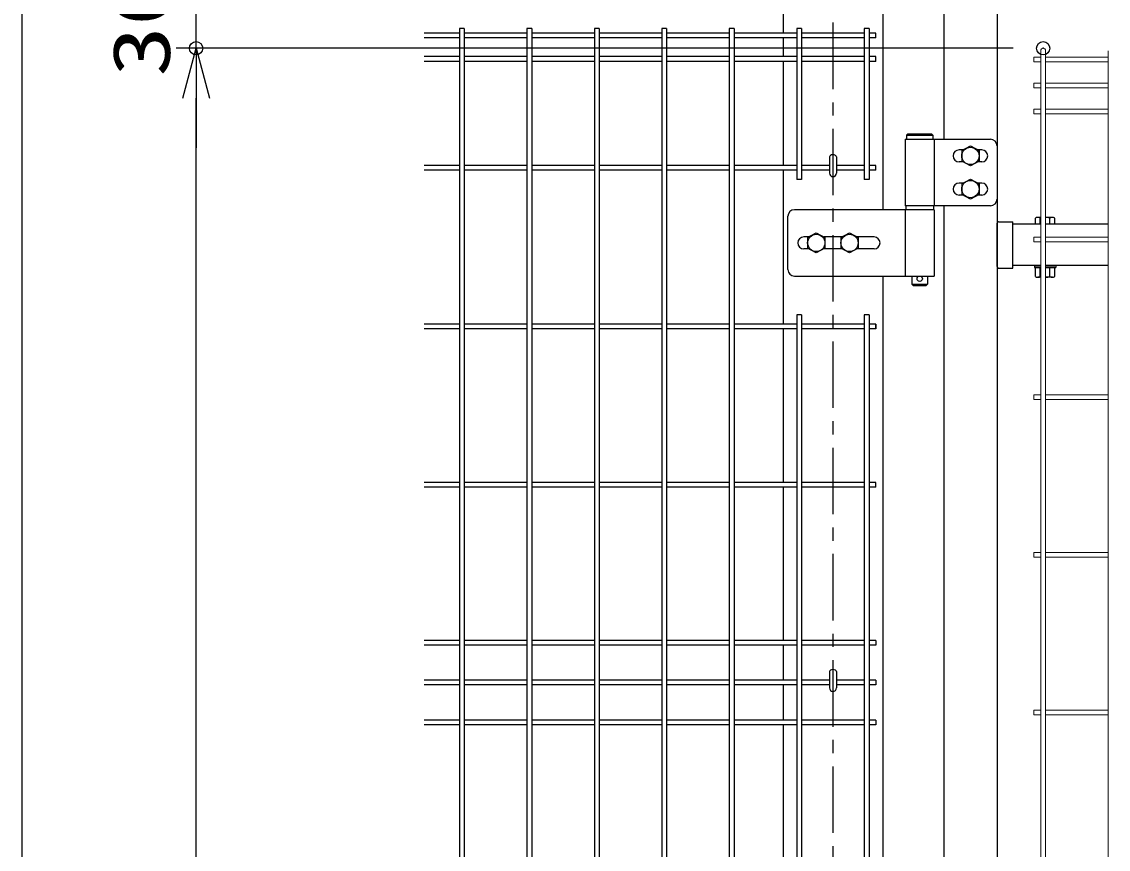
# Model space of a CAD drawing. Units: millimetres, scale not verified. Extents: x -6300 to 6300, y -4454 to 4456.
# Drawn here: x 77 to 895, y 485 to 1108 of the extents above; entities that cross this region are included whole.
import ezdxf
from ezdxf.enums import TextEntityAlignment as Align

# ---------------------------------------------------------------- set-up
doc = ezdxf.new("R2010")
doc.units = ezdxf.units.MM
doc.header["$LTSCALE"] = 20
doc.header["$PDMODE"] = 32
doc.header["$PDSIZE"] = 10
doc.linetypes.add('USER1', pattern=[4, 2.5, -0.5, 0.5, -0.5])
for name, color, linetype, lineweight in [('0-1_0', 4, 'Continuous', 25), ('0-3_LAYER04', 7, 'Continuous', 25), ('0-5_実線', 7, 'Continuous', 25), ('0-A_丁番', 3, 'Continuous', 25), ('0-B_六角ボルト', 2, 'Continuous', 25), ('0-E_LAYER05', 4, 'Continuous', 25)]:
    doc.layers.add(name, color=color, linetype=linetype, lineweight=lineweight)
doc.layers.add('0-2_DEFPOINTS', color=7, linetype='Continuous')
doc.styles.add('ＭＳ ゴシック', font='')
doc.styles.get('ＭＳ ゴシック').set_extended_font_data('MS Gothic')

# ---------------------------------------------------------------- blocks, each defined once
blk = doc.blocks.new('_Open30')
at = {"layer": '0-1_0', "color": 2}
blk.add_line((0, 0), (-20, 0), dxfattribs=at)
blk.add_lwpolyline([(-20, 5.36), (0, 0), (-20, -5.36)], dxfattribs=at)

msp = doc.modelspace()

# ---------------------------------------------------------------- linework, layer by layer
at = {"layer": '0-1_0', "color": 7, "linetype": 'USER1'}
msp.add_line((687.59, 1507.35), (687.59, -1211.96), dxfattribs=at)
at = {"layer": '0-1_0', "color": 7}
for p, q in [((725.09, 1511.95), (725.09, 966.54)), ((650.09, 1123.39), (650.09, 1099.44)), ((650.09, 1095.84), (650.09, 1081.81)), ((650.09, 1078.21), (650.09, 999.84)), ((742.89, 1022.54), (762.89, 1022.54)), ((743.89, 1023.54), (761.89, 1023.54)), ((761.89, 1023.54), (762.89, 1022.54)), ((762.89, 1022.54), (762.89, 1019.54)), ((742.89, 1019.54), (762.89, 1019.54)), ((684.99, 1006.31), (684.99, 994.04)), ((690.19, 1006.31), (690.19, 994.04)), ((650.09, 996.24), (650.09, 880.34)), ((763.39, 969.54), (742.39, 969.54)), ((742.39, 969.54), (742.39, 966.54)), ((763.39, 966.54), (742.39, 966.54)), ((763.39, 969.54), (763.39, 966.54)), ((812.29, 957.51), (823.09, 957.51)), ((840.02, 955.56), (840.01, 960.24)), ((844.04, 960.78), (841.83, 960.78)), ((843.65, 955.56), (843.65, 960.24)), ((852.74, 960.78), (847.64, 960.78)), ((850.93, 955.56), (850.93, 960.24)), ((854.56, 955.56), (854.56, 960.24)), ((811.09, 923.81), (811.09, 956.31)), ((844.04, 955.56), (823.09, 955.56)), ((844.04, 955.56), (840.02, 955.56)), ((894.81, 955.56), (847.64, 955.56)), ((854.56, 955.56), (847.64, 955.56)), ((844.04, 924.56), (823.09, 924.56)), ((894.81, 924.56), (847.64, 924.56)), ((725.09, 916.54), (725.09, -699.46)), ((746.89, 916.54), (746.89, 910.54)), ((758.89, 916.54), (758.89, 910.54)), ((844.04, 922.96), (840.02, 922.96)), ((840.02, 916.17), (840.02, 922.96)), ((843.65, 916.17), (843.65, 922.96)), ((854.56, 922.96), (847.64, 922.96)), ((850.93, 916.17), (850.93, 922.96)), ((854.56, 916.17), (854.56, 922.96)), ((746.89, 910.54), (758.89, 910.54)), ((747.89, 909.54), (746.89, 910.54)), ((844.04, 915.63), (841.83, 915.63)), ((852.74, 915.63), (847.64, 915.63)), ((650.09, 876.74), (650.09, 761.14)), ((650.09, 757.54), (650.09, 642.34)), ((650.09, 638.74), (650.09, 612.34)), ((684.99, 618.81), (684.99, 606.54)), ((690.19, 618.81), (690.19, 606.54)), ((650.09, 608.74), (650.09, 582.34)), ((650.09, 578.74), (650.09, 463.14))]:
    msp.add_line(p, q, dxfattribs=at)
at = {"layer": '0-1_0', "color": 2}
for p, q in [((77.16, 1475.54), (77.16, -844.46)), ((208.34, 1088.04), (208.34, 1118.04)), ((208.34, -844.46), (208.34, 1050.54)), ((208.34, 1050.54), (208.34, 1013.04))]:
    msp.add_line(p, q, dxfattribs=at)
at = {"layer": '0-1_0', "color": 1}
msp.add_line((823.34, 1088.04), (193.34, 1088.04), dxfattribs=at)
msp.add_line((823.34, 1088.04), (193.34, 1088.04), dxfattribs=at)
at = {"layer": '0-1_0', "lineweight": 15}
for p, q in [((838.84, 1081.41), (838.84, 1077.81)), ((844.04, 1081.41), (838.84, 1081.41)), ((844.04, 1086.24), (844.04, -880.16)), ((847.64, 1086.24), (847.64, -880.16)), ((894.81, 1081.41), (847.64, 1081.41)), ((894.81, 1086.24), (894.81, -880.16)), ((844.04, 1077.81), (838.84, 1077.81)), ((894.81, 1077.81), (847.64, 1077.81)), ((838.84, 1061.84), (838.84, 1058.24)), ((844.04, 1061.84), (838.84, 1061.84)), ((844.04, 1058.24), (838.84, 1058.24)), ((894.81, 1061.84), (847.64, 1061.84)), ((894.81, 1058.24), (847.64, 1058.24)), ((838.84, 1042.27), (838.84, 1038.67)), ((844.04, 1042.27), (838.84, 1042.27)), ((844.04, 1038.67), (838.84, 1038.67)), ((894.81, 1042.27), (847.64, 1042.27)), ((894.81, 1038.67), (847.64, 1038.67)), ((838.84, 945.84), (838.84, 942.24)), ((844.04, 945.84), (838.84, 945.84)), ((844.04, 942.24), (838.84, 942.24)), ((894.81, 945.84), (847.64, 945.84)), ((894.81, 942.24), (847.64, 942.24)), ((838.84, 827.2), (838.84, 823.6)), ((844.04, 827.2), (838.84, 827.2)), ((894.81, 827.2), (847.64, 827.2)), ((844.04, 823.6), (838.84, 823.6)), ((894.81, 823.6), (847.64, 823.6)), ((838.84, 708.55), (838.84, 704.95)), ((844.04, 708.55), (838.84, 708.55)), ((844.04, 704.95), (838.84, 704.95)), ((894.81, 708.55), (847.64, 708.55)), ((894.81, 704.95), (847.64, 704.95)), ((838.84, 589.91), (838.84, 586.31)), ((844.04, 589.91), (838.84, 589.91)), ((894.81, 589.91), (847.64, 589.91)), ((844.04, 586.31), (838.84, 586.31)), ((894.81, 586.31), (847.64, 586.31))]:
    msp.add_line(p, q, dxfattribs=at)
at = {"layer": '0-1_0', "color": 7}
for points in [[(743.89, 1023.54), (742.89, 1022.54), (742.89, 1019.54)], [(812.29, 922.61), (823.09, 922.61), (823.09, 957.51)], [(747.89, 909.54), (757.89, 909.54), (758.89, 910.54)]]:
    msp.add_lwpolyline(points, dxfattribs=at)
msp.add_circle((752.89, 914.54), 2, dxfattribs=at)
at = {"layer": '0-1_0', "lineweight": 15}
msp.add_arc((845.84, 1086.24), 1.8, 0, 180, dxfattribs=at)
at = {"layer": '0-1_0', "color": 7}
for centre, radius, start, end in [((687.59, 994.04), 2.6, 180, 0), ((812.29, 956.31), 1.2, 90.00019, 180.00019), ((841.83, 957.43), 3.35, 57.13297, 122.86741), ((847.29, 948.18), 12.6, 104.95588, 106.77884), ((847.29, 948.18), 12.6, 73.22154, 88.41411), ((852.74, 957.43), 3.35, 57.13297, 122.86741), ((812.29, 923.81), 1.2, 180.00019, 270.00019), ((841.83, 918.98), 3.35, 237.13297, 302.86741), ((847.29, 928.23), 12.6, 253.22154, 255.04381), ((847.29, 928.23), 12.6, 271.58558, 286.77884), ((852.74, 918.98), 3.35, 237.13297, 302.86741), ((687.59, 606.54), 2.6, 180, 0)]:
    msp.add_arc(centre, radius, start, end, dxfattribs=at)
for centre in [(687.59, 1006.31), (687.59, 618.81)]:
    msp.add_ellipse(centre, major_axis=(-2.6, 0), ratio=0.601815, start_param=3.141593, end_param=6.283185, dxfattribs=at)
at = {"layer": '0-2_DEFPOINTS'}
for p in [(208.34, 1088.04), (845.84, 1088.04)]:
    msp.add_point(p, dxfattribs=at)
at = {"layer": '0-3_LAYER04'}
for p, q in [((771.08, 1523.04), (771.09, 1019.54)), ((811.09, 1523.04), (811.09, -881.96)), ((771.09, 969.54), (771.09, -646.46))]:
    msp.add_line(p, q, dxfattribs=at)
at = {"layer": '0-5_実線'}
for p, q in [((839.29, 924.56), (839.29, 922.96)), ((839.29, 924.56), (844.04, 924.56)), ((847.64, 924.56), (855.29, 924.56)), ((855.29, 924.56), (855.29, 922.96)), ((839.29, 922.96), (844.04, 922.96)), ((847.64, 922.96), (855.29, 922.96))]:
    msp.add_line(p, q, dxfattribs=at)
at = {"layer": '0-A_丁番'}
for p, q in [((742.09, 1019.54), (742.09, 969.54)), ((742.09, 1019.54), (806.09, 1019.54)), ((763.69, 1019.54), (763.69, 969.54)), ((811.09, 1014.54), (811.09, 974.54)), ((785.52, 1011.54), (782.59, 1011.54)), ((799.59, 1011.54), (796.66, 1011.54)), ((785.52, 1002.54), (782.59, 1002.54)), ((799.59, 1002.54), (796.66, 1002.54)), ((785.52, 986.54), (782.59, 986.54)), ((799.59, 986.54), (796.66, 986.54)), ((785.52, 977.54), (782.59, 977.54)), ((799.59, 977.54), (796.66, 977.54)), ((763.69, 966.54), (658.69, 966.54)), ((806.09, 969.54), (742.09, 969.54)), ((742.09, 966.54), (742.09, 916.54)), ((763.69, 966.54), (763.69, 916.54)), ((653.69, 921.54), (653.69, 961.54)), ((669.52, 946.04), (665.59, 946.04)), ((694.52, 946.04), (680.66, 946.04)), ((718.59, 946.04), (705.66, 946.04)), ((669.52, 937.04), (665.59, 937.04)), ((694.52, 937.04), (680.66, 937.04)), ((718.59, 937.04), (705.66, 937.04)), ((658.69, 916.54), (763.69, 916.54))]:
    msp.add_line(p, q, dxfattribs=at)
for centre, radius, start, end in [((806.09, 1014.54), 5, 0, 90), ((782.59, 1007.04), 4.5, 90, 270), ((799.59, 1007.04), 4.5, 270, 90), ((782.59, 982.04), 4.5, 90, 270), ((799.59, 982.04), 4.5, 270, 90), ((806.09, 974.54), 5, 270, 0), ((658.69, 961.54), 5, 90, 180), ((665.59, 941.54), 4.5, 90, 180), ((665.59, 941.54), 4.5, 180, 270), ((718.59, 941.54), 4.5, 0, 90), ((718.59, 941.54), 4.5, 270, 0), ((658.69, 921.54), 5, 180, 270)]:
    msp.add_arc(centre, radius, start, end, dxfattribs=at)
at = {"layer": '0-B_六角ボルト'}
for p, q in [((784.59, 1011.04), (784.59, 1003.04)), ((797.59, 1011.04), (797.59, 1003.04)), ((784.59, 986.04), (784.59, 978.04)), ((797.59, 986.04), (797.59, 978.04)), ((668.59, 945.54), (668.59, 937.54)), ((681.59, 945.54), (681.59, 937.54)), ((693.59, 945.54), (693.59, 937.54)), ((706.59, 945.54), (706.59, 937.54))]:
    msp.add_line(p, q, dxfattribs=at)
for points in [[(784.59, 1011.04), (791.09, 1014.54), (797.59, 1011.04)], [(797.59, 1003.04), (791.09, 999.54), (784.59, 1003.04)], [(784.59, 986.04), (791.09, 989.54), (797.59, 986.04)], [(797.59, 978.04), (791.09, 974.54), (784.59, 978.04)], [(668.59, 945.54), (675.09, 949.04), (681.59, 945.54)], [(693.59, 945.54), (700.09, 949.04), (706.59, 945.54)], [(681.59, 937.54), (675.09, 934.04), (668.59, 937.54)], [(706.59, 937.54), (700.09, 934.04), (693.59, 937.54)]]:
    msp.add_lwpolyline(points, dxfattribs=at)
for centre in [(791.09, 1007.04), (791.09, 982.04), (675.09, 941.54), (700.09, 941.54)]:
    msp.add_circle(centre, 6.5, dxfattribs=at)
at = {"layer": '0-E_LAYER05'}
for p, q in [((406.58, 1099.44), (380.06, 1099.44)), ((406.58, 1095.84), (380.06, 1095.84)), ((406.58, 1103.04), (406.58, 118.04)), ((410.18, 1103.04), (406.58, 1103.04)), ((410.18, 1103.04), (410.18, 118.04)), ((457.35, 1099.44), (410.18, 1099.44)), ((457.35, 1095.84), (410.18, 1095.84)), ((457.35, 1103.04), (457.35, 118.04)), ((460.95, 1103.04), (457.35, 1103.04)), ((460.95, 1103.04), (460.95, 118.04)), ((508.11, 1099.44), (460.95, 1099.44)), ((508.11, 1095.84), (460.95, 1095.84)), ((508.11, 1103.04), (508.11, 118.04)), ((511.71, 1103.04), (508.11, 1103.04)), ((511.71, 1103.04), (511.71, 118.04)), ((558.88, 1099.44), (511.71, 1099.44)), ((558.88, 1095.84), (511.71, 1095.84)), ((558.88, 1103.04), (558.88, 118.04)), ((562.48, 1103.04), (558.88, 1103.04)), ((562.48, 1103.04), (562.48, 118.04)), ((609.65, 1099.44), (562.48, 1099.44)), ((609.65, 1095.84), (562.48, 1095.84)), ((609.65, 1103.04), (609.65, 118.04)), ((613.25, 1103.04), (609.65, 1103.04)), ((613.25, 1103.04), (613.25, 118.04)), ((660.42, 1099.44), (613.25, 1099.44)), ((660.42, 1095.84), (613.25, 1095.84)), ((660.42, 1103.04), (660.42, 989.24)), ((664.02, 1103.04), (660.42, 1103.04)), ((664.02, 1103.04), (664.02, 989.24)), ((711.19, 1099.44), (664.02, 1099.44)), ((711.19, 1095.84), (664.02, 1095.84)), ((711.19, 1103.04), (711.19, 989.24)), ((714.79, 1103.04), (711.19, 1103.04)), ((714.79, 1103.04), (714.79, 989.24)), ((719.99, 1099.44), (714.79, 1099.44)), ((719.99, 1095.84), (714.79, 1095.84)), ((719.99, 1095.84), (719.99, 1099.44)), ((406.58, 1081.81), (380.06, 1081.81)), ((457.35, 1081.81), (410.18, 1081.81)), ((508.11, 1081.81), (460.95, 1081.81)), ((558.88, 1081.81), (511.71, 1081.81)), ((609.65, 1081.81), (562.48, 1081.81)), ((660.42, 1081.81), (613.25, 1081.81)), ((711.19, 1081.81), (664.02, 1081.81)), ((406.58, 1078.21), (380.06, 1078.21)), ((457.35, 1078.21), (410.18, 1078.21)), ((508.11, 1078.21), (460.95, 1078.21)), ((558.88, 1078.21), (511.71, 1078.21)), ((609.65, 1078.21), (562.48, 1078.21)), ((660.42, 1078.21), (613.25, 1078.21)), ((711.19, 1078.21), (664.02, 1078.21)), ((719.99, 1078.21), (714.79, 1078.21)), ((406.58, 999.84), (380.06, 999.84)), ((457.35, 999.84), (410.18, 999.84)), ((508.11, 999.84), (460.95, 999.84)), ((558.88, 999.84), (511.71, 999.84)), ((609.65, 999.84), (562.48, 999.84)), ((660.42, 999.84), (613.25, 999.84)), ((684.99, 999.84), (664.02, 999.84)), ((711.19, 999.84), (690.19, 999.84)), ((719.99, 999.84), (714.79, 999.84)), ((719.99, 996.24), (719.99, 999.84)), ((406.58, 996.24), (380.06, 996.24)), ((457.35, 996.24), (410.18, 996.24)), ((508.11, 996.24), (460.95, 996.24)), ((558.88, 996.24), (511.71, 996.24)), ((609.65, 996.24), (562.48, 996.24)), ((660.42, 996.24), (613.25, 996.24)), ((684.99, 996.24), (664.02, 996.24)), ((711.19, 996.24), (690.19, 996.24)), ((719.99, 996.24), (714.79, 996.24)), ((664.02, 989.24), (660.42, 989.24)), ((714.79, 989.24), (711.19, 989.24)), ((660.42, 887.34), (660.42, 118.04)), ((664.02, 887.34), (660.42, 887.34)), ((664.02, 887.34), (664.02, 118.04)), ((711.19, 887.34), (711.19, 614.94)), ((714.79, 887.34), (711.19, 887.34)), ((714.79, 887.34), (714.79, 614.94)), ((406.58, 880.34), (380.06, 880.34)), ((406.58, 876.74), (380.06, 876.74)), ((457.35, 880.34), (410.18, 880.34)), ((457.35, 876.74), (410.18, 876.74)), ((508.11, 880.34), (460.95, 880.34)), ((508.11, 876.74), (460.95, 876.74)), ((558.88, 880.34), (511.71, 880.34)), ((558.88, 876.74), (511.71, 876.74)), ((609.65, 880.34), (562.48, 880.34)), ((609.65, 876.74), (562.48, 876.74)), ((660.42, 880.34), (613.25, 880.34)), ((660.42, 876.74), (613.25, 876.74)), ((711.19, 880.34), (664.02, 880.34)), ((711.19, 876.74), (664.02, 876.74)), ((719.99, 880.34), (714.79, 880.34)), ((719.99, 880.34), (714.79, 880.34)), ((719.99, 876.74), (714.79, 876.74)), ((719.99, 876.74), (714.79, 876.74)), ((719.99, 880.34), (719.99, 876.74)), ((719.99, 876.74), (719.99, 880.34)), ((406.58, 761.14), (380.06, 761.14)), ((457.35, 761.14), (410.18, 761.14)), ((508.11, 761.14), (460.95, 761.14)), ((558.88, 761.14), (511.71, 761.14)), ((609.65, 761.14), (562.48, 761.14)), ((660.42, 761.14), (613.25, 761.14)), ((711.19, 761.14), (664.02, 761.14)), ((719.99, 761.14), (714.79, 761.14)), ((719.99, 757.54), (719.99, 761.14)), ((406.58, 757.54), (380.06, 757.54)), ((457.35, 757.54), (410.18, 757.54)), ((508.11, 757.54), (460.95, 757.54)), ((558.88, 757.54), (511.71, 757.54)), ((609.65, 757.54), (562.48, 757.54)), ((660.42, 757.54), (613.25, 757.54)), ((711.19, 757.54), (664.02, 757.54)), ((719.99, 757.54), (714.79, 757.54)), ((406.58, 642.34), (380.06, 642.34)), ((406.58, 638.74), (380.06, 638.74)), ((457.35, 642.34), (410.18, 642.34)), ((457.35, 638.74), (410.18, 638.74)), ((508.11, 642.34), (460.95, 642.34)), ((508.11, 638.74), (460.95, 638.74)), ((558.88, 642.34), (511.71, 642.34)), ((558.88, 638.74), (511.71, 638.74)), ((609.65, 642.34), (562.48, 642.34)), ((609.65, 638.74), (562.48, 638.74)), ((660.42, 642.34), (613.25, 642.34)), ((660.42, 638.74), (613.25, 638.74)), ((711.19, 642.34), (664.02, 642.34)), ((711.19, 638.74), (664.02, 638.74)), ((719.99, 642.34), (714.79, 642.34)), ((711.19, 614.94), (711.19, 224.84)), ((714.79, 614.94), (714.79, 224.84)), ((406.58, 612.34), (380.06, 612.34)), ((406.58, 608.74), (380.06, 608.74)), ((457.35, 612.34), (410.18, 612.34)), ((457.35, 608.74), (410.18, 608.74)), ((508.11, 612.34), (460.95, 612.34)), ((508.11, 608.74), (460.95, 608.74)), ((558.88, 612.34), (511.71, 612.34)), ((558.88, 608.74), (511.71, 608.74)), ((609.65, 612.34), (562.48, 612.34)), ((609.65, 608.74), (562.48, 608.74)), ((660.42, 612.34), (613.25, 612.34)), ((660.42, 608.74), (613.25, 608.74)), ((684.99, 612.34), (664.02, 612.34)), ((684.99, 608.74), (664.02, 608.74)), ((711.19, 612.34), (690.19, 612.34)), ((711.19, 608.74), (690.19, 608.74)), ((719.99, 612.34), (714.79, 612.34)), ((719.99, 608.74), (714.79, 608.74)), ((719.99, 612.34), (719.99, 608.74)), ((406.58, 582.34), (380.06, 582.34)), ((457.35, 582.34), (410.18, 582.34)), ((508.11, 582.34), (460.95, 582.34)), ((558.88, 582.34), (511.71, 582.34)), ((609.65, 582.34), (562.48, 582.34)), ((660.42, 582.34), (613.25, 582.34)), ((711.19, 582.34), (664.02, 582.34)), ((719.99, 582.34), (714.79, 582.34)), ((719.99, 582.34), (719.99, 578.74)), ((406.58, 578.74), (380.06, 578.74)), ((457.35, 578.74), (410.18, 578.74)), ((508.11, 578.74), (460.95, 578.74)), ((558.88, 578.74), (511.71, 578.74)), ((609.65, 578.74), (562.48, 578.74)), ((660.42, 578.74), (613.25, 578.74)), ((711.19, 578.74), (664.02, 578.74)), ((719.99, 578.74), (714.79, 578.74))]:
    msp.add_line(p, q, dxfattribs=at)
for points in [[(719.99, 1078.21), (719.99, 1081.81), (714.79, 1081.81)], [(719.99, 642.34), (719.99, 638.74), (714.79, 638.74)]]:
    msp.add_lwpolyline(points, dxfattribs=at)

# ---------------------------------------------------------------- block references
at = {"layer": '0-1_0', "xscale": 1.875, "yscale": 1.875, "rotation": 90}
msp.add_blockref('_Open30', (208.34, 1088.04), dxfattribs=at)
msp.add_blockref('_Open30', (208.34, 1088.04), dxfattribs=at)

# ---------------------------------------------------------------- texts
at = {"layer": '0-1_0', "color": 3, "style": 'ＭＳ ゴシック', "width": 1.3}
msp.add_text('30', height=43.26, rotation=90, dxfattribs=at).set_placement((201.67, 1066.61), align=Align.BOTTOM_LEFT)

doc.saveas('drawing.dxf')
